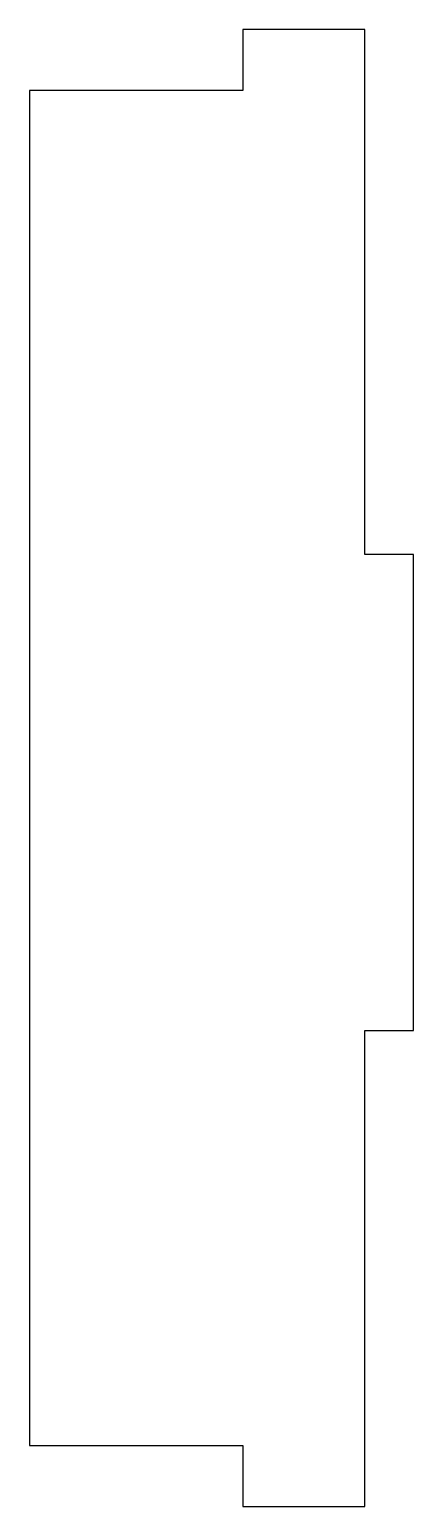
# Model space of a CAD drawing. Header units: millimetres. Extents: x 0 to 32, y -5 to 116.
import ezdxf

# ---------------------------------------------------------------- set-up
doc = ezdxf.new("R2010")
doc.units = ezdxf.units.MM

msp = doc.modelspace()

# ---------------------------------------------------------------- linework, layer by layer
at = {"color": 7, "linetype": 'Continuous', "lineweight": 25}
for p, q in [((27.5, 116), (17.5, 116)), ((17.5, 116), (17.5, 111)), ((27.5, 73), (27.5, 116)), ((0, 111), (0, 0)), ((17.5, 111), (0, 111)), ((31.5, 73), (27.5, 73)), ((31.5, 34), (31.5, 73)), ((27.5, -5), (27.5, 34)), ((27.5, 34), (31.5, 34)), ((0, 0), (17.5, 0)), ((17.5, 0), (17.5, -5)), ((17.5, -5), (27.5, -5))]:
    msp.add_line(p, q, dxfattribs=at)

doc.saveas('drawing.dxf')
